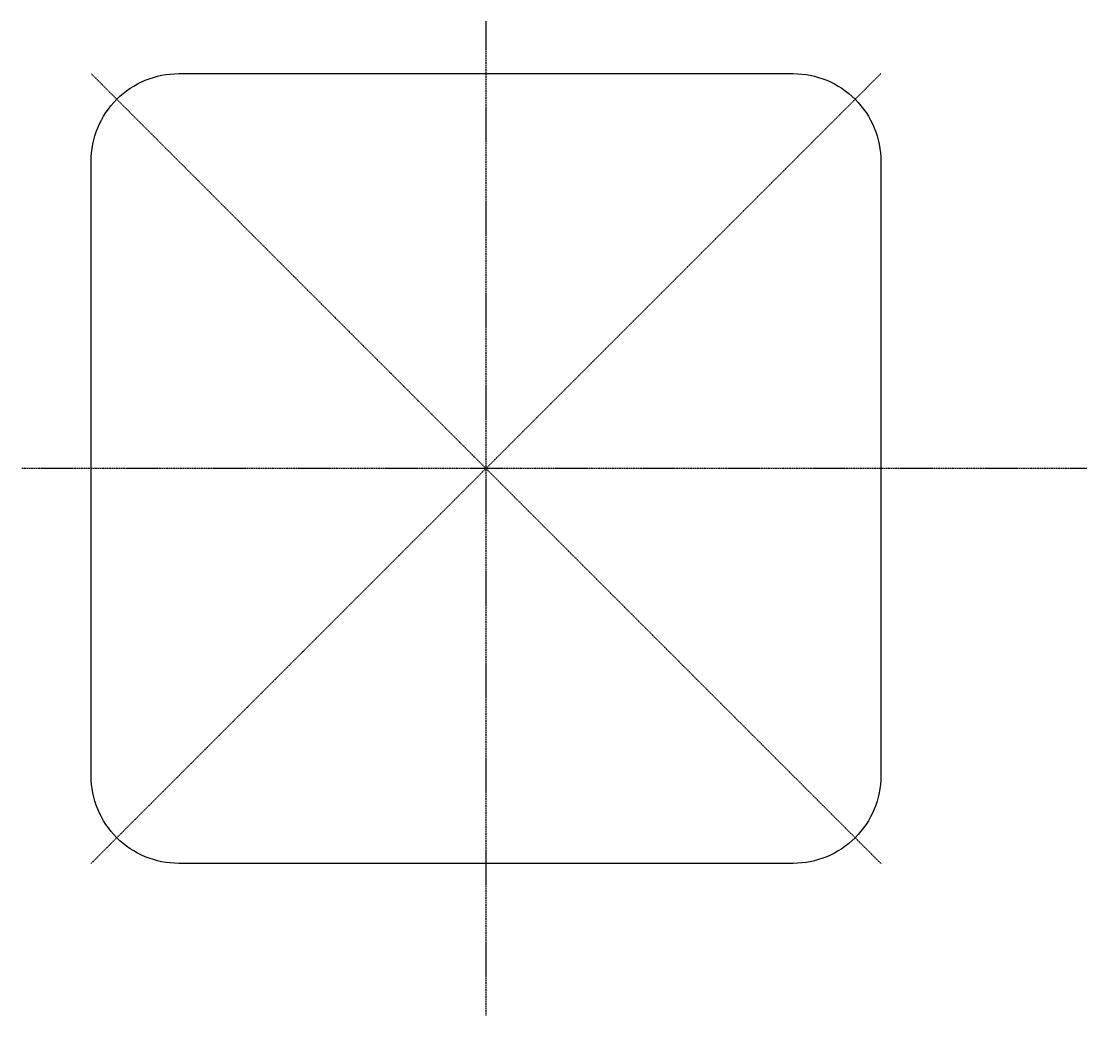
# Model space of a CAD drawing. Header units: millimetres. Extents: x -106 to 137, y -125 to 102.
import ezdxf

# ---------------------------------------------------------------- set-up
doc = ezdxf.new("R2010")
doc.units = ezdxf.units.MM
doc.linetypes.add('DASHED', pattern=[0.2067, 0.1654, -0.0413])

msp = doc.modelspace()

# ---------------------------------------------------------------- linework, layer by layer
at = {"color": 2, "linetype": 'DASHED', "lineweight": 25, "true_color": 0xffff00}
for p, q in [((0, 101.91), (0, -124.7)), ((-90, 90), (90, -90)), ((90, 90), (-90, -90)), ((136.92, 0), (-105.91, 0))]:
    msp.add_line(p, q, dxfattribs=at)
msp.add_lwpolyline([(90, 70), (90, -70, -0.414214), (70, -90), (-70, -90, -0.414214), (-90, -70), (-90, 70, -0.414214), (-70, 90), (70, 90, -0.414214)], format="xyb", close=True)

doc.saveas('drawing.dxf')
